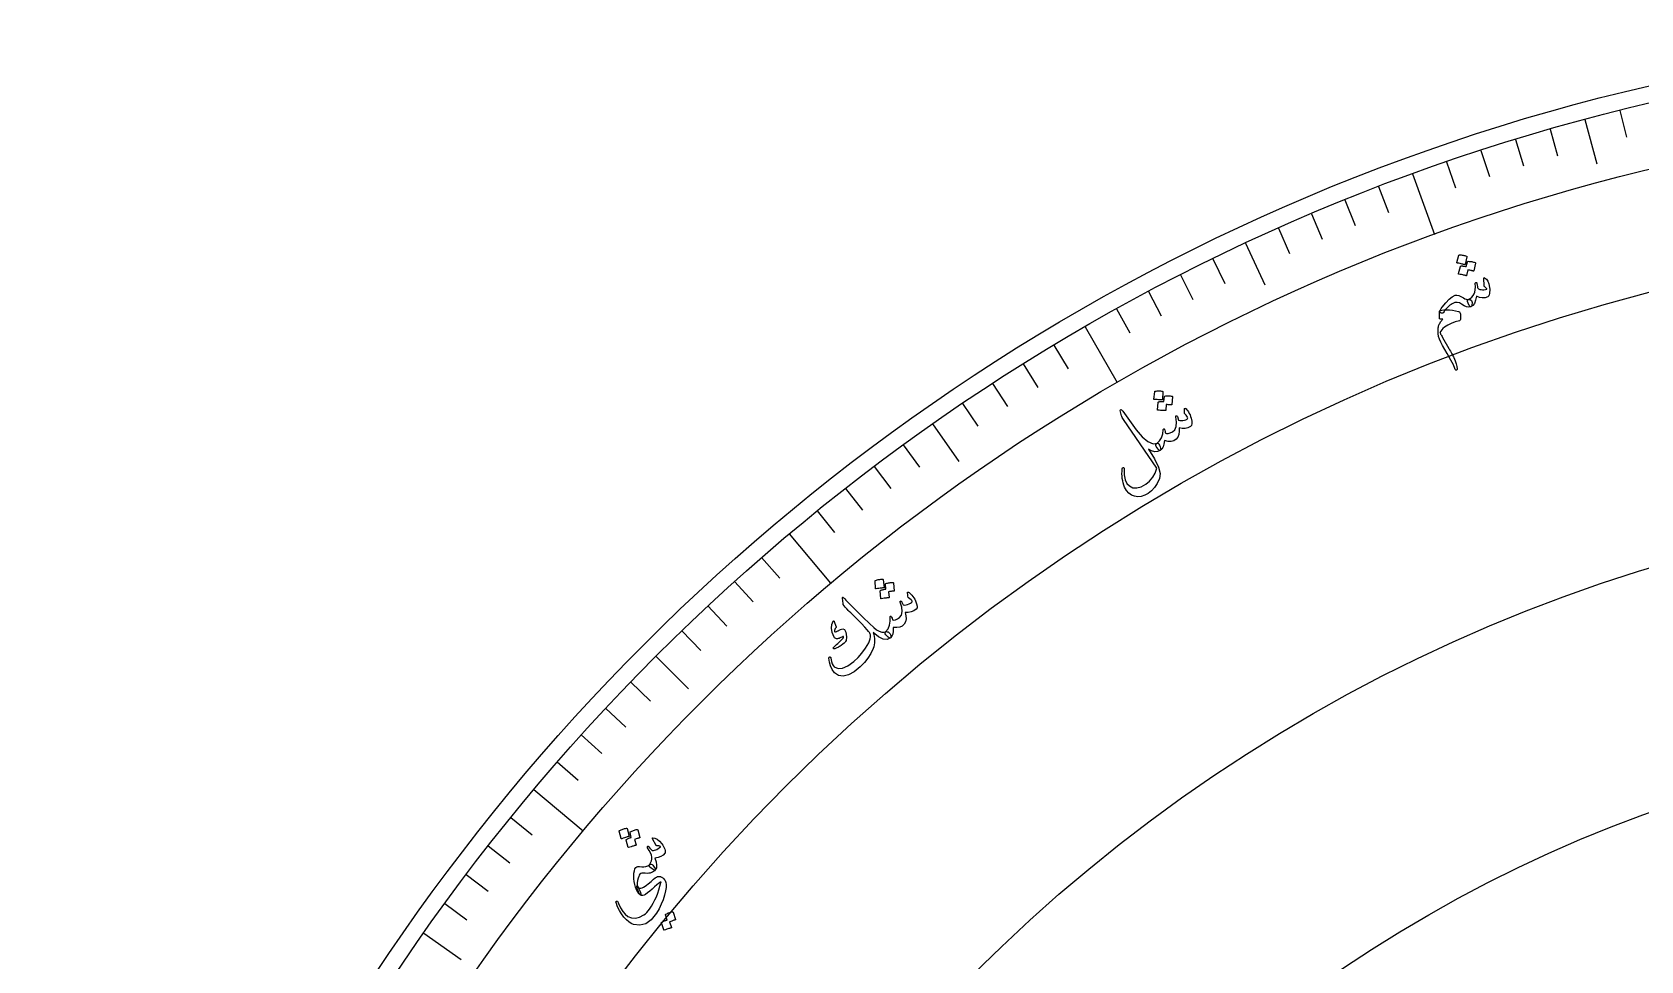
# Model space of a CAD drawing. Header units: millimetres. Extents: x -125 to 125, y -125 to 125.
# Drawn here: x -125 to -28.7, y 69.5 to 125 of the extents above; entities that cross this region are included whole.
import ezdxf

# ---------------------------------------------------------------- set-up
doc = ezdxf.new("R2010")
doc.units = ezdxf.units.MM
for name, color, linetype in [('CUT_OUTER', 1, 'Continuous'), ('ENGRAVE', 7, 'Continuous'), ('ENGRAVE_FINE', 8, 'Continuous'), ('TEXT', 5, 'Continuous')]:
    doc.layers.add(name, color=color, linetype=linetype)

msp = doc.modelspace()

# ---------------------------------------------------------------- linework, layer by layer
at = {"layer": 'CUT_OUTER'}
msp.add_circle((0, 0), 125, dxfattribs=at)
at = {"layer": 'ENGRAVE'}
for points in [[(-32.0936, 119.7748), (-31.3818, 117.1185)], [(-42.4105, 116.5219), (-41.0937, 112.9041)], [(-52.4047, 112.3822), (-51.2425, 109.8898)], [(-62, 107.3872), (-60.075, 104.053)], [(-71.1235, 101.5749), (-69.5461, 99.3222)], [(-79.7057, 94.9895), (-77.2309, 92.0402)], [(-87.6812, 87.6812), (-85.7367, 85.7367)], [(-94.9895, 79.7057), (-92.0402, 77.2309)], [(-101.5749, 71.1235), (-99.3222, 69.5461)]]:
    msp.add_lwpolyline(points, dxfattribs=at)
for radius in [124, 120.15, 113, 83.25]:
    msp.add_circle((0, 0), radius, dxfattribs=at)
at = {"layer": 'ENGRAVE_FINE'}
for points in [[(-29.9983, 120.3167), (-29.5991, 118.7157)], [(-36.2541, 118.5818), (-35.7717, 117.0039)], [(-34.179, 119.1965), (-33.7242, 117.6104)], [(-38.3181, 117.931), (-37.8082, 116.3618)], [(-40.3705, 117.2443), (-39.8333, 115.6842)], [(-44.4376, 115.764), (-43.8463, 114.2236)], [(-46.4512, 114.9708), (-45.8331, 113.4409)], [(-48.4507, 114.1426), (-47.806, 112.6238)], [(-50.4353, 113.2796), (-49.7642, 111.7723)], [(-54.358, 111.4505), (-53.6347, 109.9675)], [(-56.2948, 110.4848), (-55.5457, 109.0146)], [(-58.2145, 109.4855), (-57.4398, 108.0286)], [(-60.1164, 108.4528), (-59.3165, 107.0097)], [(-63.8647, 106.2887), (-63.0149, 104.8744)], [(-65.71, 105.158), (-64.8356, 103.7587)], [(-67.5352, 103.9952), (-66.6366, 102.6113)], [(-69.3399, 102.8007), (-68.4173, 101.4327)], [(-72.8854, 100.3181), (-71.9155, 98.9832)], [(-74.6251, 99.0308), (-73.6321, 97.7131)], [(-76.342, 97.7133), (-75.3262, 96.4131)], [(-78.0357, 96.3661), (-76.9973, 95.0838)], [(-81.3513, 93.584), (-80.2688, 92.3387)], [(-82.9722, 92.15), (-81.8681, 90.9238)], [(-84.5678, 90.6879), (-83.4425, 89.4811)], [(-86.1376, 89.1981), (-84.9915, 88.0112)], [(-89.1981, 86.1376), (-88.0112, 84.9915)], [(-90.6879, 84.5678), (-89.4811, 83.4425)], [(-92.15, 82.9722), (-90.9238, 81.8681)], [(-93.584, 81.3513), (-92.3387, 80.2688)], [(-96.3661, 78.0357), (-95.0838, 76.9973)], [(-97.7133, 76.342), (-96.4131, 75.3262)], [(-99.0308, 74.6251), (-97.7131, 73.6321)], [(-100.3181, 72.8854), (-98.9832, 71.9155)]]:
    msp.add_lwpolyline(points, dxfattribs=at)
msp.add_circle((0, 0), 97.125, dxfattribs=at)
at = {"layer": 'TEXT'}
for points in [[(-39.6355, 111.6571), (-39.6314, 111.6654), (-39.624, 111.6721), (-39.6133, 111.6773), (-39.5993, 111.6809), (-39.5441, 111.6802), (-39.4899, 111.6772), (-39.4366, 111.6717), (-39.3842, 111.6639), (-39.3323, 111.6534), (-39.2804, 111.6402), (-39.2287, 111.6242), (-39.1771, 111.6054), (-39.163, 111.597), (-39.1541, 111.5875), (-39.1504, 111.5769), (-39.1518, 111.5651), (-39.2587, 111.1116), (-39.2649, 111.1018), (-39.2758, 111.0973), (-39.2913, 111.098), (-39.3114, 111.1039), (-39.3287, 111.1087), (-39.3558, 111.1155), (-39.3926, 111.1244), (-39.4391, 111.1353), (-39.496, 111.1479), (-39.5639, 111.1621), (-39.6429, 111.1779), (-39.7328, 111.1951), (-39.7453, 111.1988), (-39.7528, 111.2044), (-39.7554, 111.2116), (-39.7531, 111.2207)], [(-39.1153, 111.2715), (-39.1113, 111.2798), (-39.1039, 111.2865), (-39.0933, 111.2916), (-39.0793, 111.2952), (-39.0243, 111.2943), (-38.9703, 111.291), (-38.9172, 111.2853), (-38.865, 111.2772), (-38.8134, 111.2665), (-38.7618, 111.2531), (-38.7103, 111.2369), (-38.6589, 111.2179), (-38.6477, 111.2105), (-38.6406, 111.201), (-38.6376, 111.1894), (-38.6387, 111.1757), (-38.7459, 110.7229), (-38.7506, 110.7158), (-38.7602, 110.7124), (-38.7745, 110.7129), (-38.7935, 110.7172), (-38.8062, 110.7202), (-38.8259, 110.7249), (-38.8528, 110.7312), (-38.8868, 110.7391), (-38.9278, 110.7483), (-38.9757, 110.7585), (-39.0306, 110.7696), (-39.0923, 110.7817), (-39.1678, 110.4484), (-39.174, 110.4387), (-39.1848, 110.4342), (-39.2002, 110.4349), (-39.2202, 110.4407), (-39.2375, 110.4456), (-39.2644, 110.4524), (-39.3011, 110.4613), (-39.3474, 110.4722), (-39.4041, 110.4849), (-39.4717, 110.4991), (-39.5503, 110.5149), (-39.6398, 110.5321), (-39.6501, 110.5367), (-39.6561, 110.5428), (-39.6578, 110.5504), (-39.6552, 110.5595), (-39.5393, 110.9956), (-39.5354, 111.0038), (-39.528, 111.0106), (-39.5174, 111.0157), (-39.5034, 111.0193), (-39.4646, 111.0189), (-39.4257, 111.0175), (-39.3869, 111.015), (-39.348, 111.0115), (-39.3094, 111.0066), (-39.2711, 110.9997), (-39.2332, 110.9911), (-39.1958, 110.9805)], [(-38.1305, 110.2812), (-38.129, 110.3036), (-38.1222, 110.3168), (-38.1103, 110.3209), (-38.0932, 110.3159), (-37.9856, 110.2363), (-37.8998, 110.1124), (-37.8358, 109.944), (-37.7933, 109.7315), (-37.7853, 109.6363), (-37.7847, 109.5447), (-37.7914, 109.4567), (-37.8054, 109.3724), (-37.8256, 109.2954), (-37.8479, 109.2362), (-37.8721, 109.1946), (-37.8985, 109.1708), (-38.0628, 109.1184), (-38.2319, 109.1065), (-38.4058, 109.135), (-38.5846, 109.2039), (-38.6326, 108.9642), (-38.7038, 108.7797), (-38.7984, 108.6505), (-38.9166, 108.5763), (-38.9373, 108.5761), (-38.9607, 108.5893), (-38.9869, 108.6159), (-39.0159, 108.6558), (-39.0862, 108.79), (-39.1192, 108.8943), (-39.115, 108.9688), (-39.0734, 109.0136), (-38.9533, 109.0815), (-38.8538, 109.1591), (-38.7746, 109.2465), (-38.7159, 109.3436), (-38.6757, 109.4588), (-38.6522, 109.6002), (-38.6452, 109.7678), (-38.6549, 109.9617), (-38.6531, 109.9859), (-38.6453, 110.0047), (-38.6315, 110.0181), (-38.6117, 110.0261), (-38.5892, 110.0275), (-38.5724, 110.0194), (-38.5611, 110.0018), (-38.5553, 109.9748), (-38.5415, 109.8699), (-38.5263, 109.7867), (-38.5098, 109.7251), (-38.4921, 109.6852), (-38.4669, 109.6602), (-38.4265, 109.6385), (-38.3709, 109.62), (-38.3, 109.6048), (-38.2181, 109.5968), (-38.1342, 109.5984), (-38.0481, 109.6096), (-37.9599, 109.6302), (-37.9596, 109.6303), (-37.9587, 109.6307), (-37.9571, 109.6312), (-37.955, 109.6319), (-37.9532, 109.6377), (-37.956, 109.6466), (-37.9633, 109.6588), (-37.9751, 109.6741), (-37.994, 109.6935), (-38.0229, 109.7177), (-38.0615, 109.7466), (-38.1101, 109.7803), (-38.1187, 109.7865), (-38.1249, 109.7956), (-38.1288, 109.8076), (-38.1302, 109.8225)], [(-39.8556, 109.2686), (-39.7605, 109.2816), (-39.6448, 109.2588), (-39.5087, 109.2), (-39.3523, 109.1053), (-39.2712, 109.0566), (-39.2001, 109.0243), (-39.139, 109.0082), (-39.0879, 109.0084), (-38.9649, 109.0051), (-38.8845, 108.9468), (-38.8465, 108.8337), (-38.8507, 108.6657), (-38.8588, 108.634), (-38.8749, 108.6077), (-38.899, 108.5867), (-38.9311, 108.5711), (-39.0552, 108.5485), (-39.1867, 108.5669), (-39.3257, 108.6264), (-39.4723, 108.727), (-39.6006, 108.8063), (-39.7357, 108.8385), (-39.8777, 108.8233), (-40.0263, 108.7608), (-40.0998, 108.7172), (-40.17, 108.6693), (-40.2368, 108.617), (-40.3003, 108.5605), (-40.3598, 108.4998), (-40.4147, 108.4353), (-40.4651, 108.3669), (-40.5109, 108.2947), (-40.5546, 108.2377), (-40.6, 108.2035), (-40.647, 108.192), (-40.6958, 108.2033), (-40.7411, 108.228), (-40.7709, 108.2536), (-40.7854, 108.2802), (-40.7845, 108.3078), (-40.769, 108.346), (-40.7381, 108.3997), (-40.6916, 108.4688), (-40.6296, 108.5534), (-40.4135, 108.8219), (-40.2121, 109.0306), (-40.0261, 109.1795), (-39.8556, 109.2686)], [(-40.8009, 107.9155), (-40.8013, 108.0725), (-40.7961, 108.1931), (-40.7853, 108.2772), (-40.7689, 108.3247), (-40.7269, 108.3543), (-40.6469, 108.3761), (-40.529, 108.3899), (-40.3733, 108.3957), (-40.191, 108.3905), (-40.0098, 108.3708), (-39.8297, 108.3368), (-39.6507, 108.2884), (-39.6026, 108.2668), (-39.5679, 108.2335), (-39.5467, 108.1884), (-39.5388, 108.1315), (-39.5357, 108.0728), (-39.5336, 108.0207), (-39.5325, 107.9751), (-39.5325, 107.9359), (-39.5329, 107.9038), (-39.5334, 107.8792), (-39.534, 107.8622), (-39.5346, 107.8527), (-39.5407, 107.8075), (-39.5529, 107.7732), (-39.571, 107.7497), (-39.5952, 107.737), (-39.8521, 107.668), (-40.0863, 107.5814), (-40.2976, 107.4773), (-40.4859, 107.3558), (-40.5837, 107.2789), (-40.6626, 107.2007), (-40.7225, 107.1213), (-40.7636, 107.0408), (-40.7608, 107.0289), (-40.7531, 107.0096), (-40.7405, 106.9828), (-40.7231, 106.9486), (-40.7007, 106.9069), (-40.6735, 106.8577), (-40.6415, 106.801), (-40.6045, 106.7369), (-40.2404, 106.0912), (-40.1883, 106.0014), (-40.1402, 105.9174), (-40.0959, 105.8391), (-40.0555, 105.7666), (-40.0194, 105.7001), (-39.988, 105.6397), (-39.9613, 105.5855), (-39.9393, 105.5375), (-39.8595, 105.3487), (-39.7997, 105.1722), (-39.76, 105.0083), (-39.7402, 104.8568), (-39.7435, 104.8269), (-39.7521, 104.8039), (-39.766, 104.788), (-39.7852, 104.779), (-39.8145, 104.7792), (-39.8403, 104.798), (-39.8626, 104.8355), (-39.8812, 104.8916), (-39.9607, 105.0971), (-40.1098, 105.3941), (-40.3288, 105.7825), (-40.6184, 106.2621), (-40.721, 106.4536), (-40.7977, 106.6356), (-40.8485, 106.8082), (-40.8732, 106.9714), (-40.8772, 107.0478), (-40.8784, 107.1206), (-40.877, 107.1901), (-40.8729, 107.256), (-40.8659, 107.3182), (-40.856, 107.3764), (-40.8431, 107.4304), (-40.8273, 107.4804), (-40.8063, 107.5288), (-40.7824, 107.5761), (-40.7558, 107.6225), (-40.7263, 107.6678), (-40.6945, 107.7122), (-40.6607, 107.756), (-40.6249, 107.7992), (-40.5871, 107.8417), (-40.591, 107.8429), (-40.5961, 107.8438), (-40.6024, 107.8442), (-40.6099, 107.8441), (-40.6186, 107.8436), (-40.6284, 107.8426), (-40.6395, 107.8412), (-40.6518, 107.8393), (-40.6633, 107.8404), (-40.675, 107.841), (-40.6868, 107.8411), (-40.6989, 107.8409), (-40.7112, 107.8406), (-40.724, 107.8404), (-40.7371, 107.8404), (-40.7507, 107.8406), (-40.7727, 107.8464), (-40.7884, 107.8609), (-40.7978, 107.8839), (-40.8009, 107.9155)], [(-57.8346, 103.4977), (-57.832, 103.5066), (-57.8259, 103.5145), (-57.8162, 103.5214), (-57.8029, 103.5273), (-57.7484, 103.5359), (-57.6944, 103.542), (-57.6409, 103.5456), (-57.5879, 103.5467), (-57.5349, 103.5451), (-57.4816, 103.5408), (-57.4279, 103.5337), (-57.3738, 103.5238), (-57.3586, 103.5179), (-57.3482, 103.51), (-57.3427, 103.5001), (-57.3421, 103.4883), (-57.3716, 103.0232), (-57.3762, 103.0125), (-57.3861, 103.0062), (-57.4015, 103.0043), (-57.4224, 103.0067), (-57.4402, 103.0086), (-57.4681, 103.0108), (-57.5058, 103.0133), (-57.5536, 103.0163), (-57.6118, 103.0192), (-57.6812, 103.0218), (-57.7617, 103.024), (-57.8533, 103.0259), (-57.8662, 103.0275), (-57.8746, 103.0317), (-57.8784, 103.0384), (-57.8776, 103.0477)], [(-57.257, 103.205), (-57.2544, 103.2138), (-57.2483, 103.2216), (-57.2386, 103.2285), (-57.2254, 103.2343), (-57.1711, 103.2427), (-57.1172, 103.2485), (-57.0639, 103.2518), (-57.0111, 103.2526), (-56.9583, 103.2508), (-56.9052, 103.2462), (-56.8517, 103.2388), (-56.7978, 103.2287), (-56.7855, 103.2233), (-56.7769, 103.2152), (-56.772, 103.2042), (-56.7708, 103.1905), (-56.8007, 102.7261), (-56.8042, 102.7183), (-56.813, 102.7134), (-56.8272, 102.7114), (-56.8467, 102.7124), (-56.8597, 102.7134), (-56.88, 102.7147), (-56.9075, 102.7164), (-56.9424, 102.7185), (-56.9844, 102.7206), (-57.0334, 102.7226), (-57.0893, 102.7243), (-57.1523, 102.7259), (-57.1709, 102.3846), (-57.1754, 102.374), (-57.1853, 102.3677), (-57.2006, 102.3658), (-57.2213, 102.3682), (-57.2392, 102.3701), (-57.2669, 102.3723), (-57.3045, 102.375), (-57.352, 102.3779), (-57.4101, 102.3809), (-57.4791, 102.3836), (-57.5593, 102.3859), (-57.6505, 102.3879), (-57.6614, 102.3906), (-57.6683, 102.3956), (-57.6713, 102.4028), (-57.6702, 102.4123), (-57.629, 102.8617), (-57.6265, 102.8705), (-57.6204, 102.8783), (-57.6107, 102.8852), (-57.5976, 102.8911), (-57.5592, 102.8972), (-57.5207, 102.9024), (-57.4819, 102.9064), (-57.443, 102.9095), (-57.404, 102.9111), (-57.3652, 102.9108), (-57.3263, 102.9086), (-57.2876, 102.9046)], [(-58.9458, 101.2238), (-58.587, 100.7907), (-58.2495, 100.5121), (-57.9334, 100.3879), (-57.6381, 100.4179), (-57.6102, 100.4041), (-57.5795, 100.3623), (-57.546, 100.2922), (-57.5096, 100.1941), (-57.4842, 100.115), (-57.4736, 100.0541), (-57.4779, 100.0115), (-57.497, 99.987), (-57.6613, 99.9222), (-57.8347, 99.9114), (-58.0175, 99.9546), (-58.2098, 100.0518), (-57.8424, 99.4743), (-57.6093, 98.9919), (-57.5098, 98.6049), (-57.5434, 98.3132), (-57.6902, 98.012), (-57.8516, 97.762), (-58.0281, 97.5632), (-58.22, 97.4154), (-58.4329, 97.3033), (-58.6402, 97.2368), (-58.8423, 97.2161), (-59.0393, 97.2412), (-59.2223, 97.3119), (-59.3824, 97.4282), (-59.5194, 97.5902), (-59.6332, 97.7981), (-59.6799, 97.9178), (-59.7186, 98.0422), (-59.7494, 98.1715), (-59.7722, 98.3057), (-59.7867, 98.4448), (-59.7926, 98.5892), (-59.7899, 98.7387), (-59.7785, 98.8934), (-59.7739, 98.912), (-59.7663, 98.9279), (-59.7556, 98.9411), (-59.7418, 98.9517), (-59.7284, 98.9575), (-59.7147, 98.959), (-59.7007, 98.9562), (-59.6863, 98.9491), (-59.6737, 98.9375), (-59.665, 98.9212), (-59.6602, 98.9003), (-59.6594, 98.8748), (-59.6514, 98.522), (-59.5968, 98.2356), (-59.4964, 98.0154), (-59.3505, 97.8613), (-59.1346, 97.7579), (-58.8974, 97.7417), (-58.6384, 97.8127), (-58.3573, 97.9705), (-58.1356, 98.1562), (-57.9538, 98.3775), (-57.8116, 98.6347), (-57.7088, 98.9279), (-59.6943, 101.8326), (-59.7416, 101.9021), (-59.7783, 101.9628), (-59.8046, 102.0148), (-59.8203, 102.0579), (-59.8906, 102.3756), (-59.871, 102.4177), (-59.8407, 102.4257), (-59.7995, 102.3997), (-59.7477, 102.3395)], [(-56.042, 102.4895), (-56.0357, 102.5017), (-56.0229, 102.5058), (-56.0033, 102.5018), (-55.9771, 102.4897), (-55.942, 102.464), (-55.9029, 102.4214), (-55.8598, 102.3619), (-55.8125, 102.2855), (-55.7623, 102.1968), (-55.7195, 102.1069), (-55.6842, 102.016), (-55.6563, 101.9239), (-55.6188, 101.7356), (-55.6114, 101.5896), (-55.6344, 101.4858), (-55.6877, 101.4242), (-55.8512, 101.3464), (-56.0205, 101.3071), (-56.1959, 101.3062), (-56.3774, 101.3437), (-56.3689, 101.1303), (-56.3962, 100.9447), (-56.4594, 100.7871), (-56.5584, 100.6571), (-56.6885, 100.5677), (-56.8467, 100.5242), (-57.0334, 100.5268), (-57.2487, 100.5751), (-57.2796, 100.3625), (-57.332, 100.1933), (-57.4059, 100.0673), (-57.5015, 99.9845), (-57.5302, 99.9843), (-57.5719, 100.0094), (-57.6268, 100.0598), (-57.6947, 100.1353), (-57.7503, 100.2164), (-57.7753, 100.2854), (-57.7695, 100.3424), (-57.733, 100.3872), (-57.5542, 100.5519), (-57.4259, 100.7459), (-57.3479, 100.9695), (-57.3204, 101.2229), (-57.3189, 101.2367), (-57.3153, 101.248), (-57.3096, 101.2568), (-57.3016, 101.2631), (-57.2903, 101.268), (-57.2789, 101.2701), (-57.2673, 101.2692), (-57.2555, 101.2655), (-57.2377, 101.2437), (-57.2243, 101.1972), (-57.2154, 101.1258), (-57.211, 101.0297), (-57.1289, 101.0003), (-57.0278, 101.0014), (-56.908, 101.0331), (-56.7691, 101.0952), (-56.6238, 101.2222), (-56.5427, 101.4156), (-56.5256, 101.6758), (-56.5724, 102.003), (-56.575, 102.0196), (-56.5742, 102.0329), (-56.5701, 102.0429), (-56.5627, 102.0496), (-56.5494, 102.0556), (-56.5365, 102.0583), (-56.524, 102.0578), (-56.512, 102.0541), (-56.5001, 102.046), (-56.4904, 102.0366), (-56.483, 102.0259), (-56.4779, 102.014), (-56.4181, 101.7993), (-56.3394, 101.7817), (-56.2531, 101.7756), (-56.1592, 101.7811), (-56.0577, 101.798), (-55.9642, 101.824), (-55.8989, 101.8543), (-55.8617, 101.8891), (-55.8527, 101.9282), (-55.867, 101.9726), (-55.9026, 102.0274), (-55.9593, 102.0927), (-56.0373, 102.1684), (-56.0466, 102.1968), (-56.0505, 102.2598), (-56.049, 102.3573), (-56.042, 102.4895)], [(-74.5647, 92.1777), (-74.5636, 92.1869), (-74.5589, 92.1957), (-74.5505, 92.2041), (-74.5384, 92.2122), (-74.4862, 92.23), (-74.434, 92.2452), (-74.3819, 92.2578), (-74.3298, 92.2678), (-74.2774, 92.2753), (-74.2241, 92.28), (-74.17, 92.2822), (-74.115, 92.2816), (-74.0989, 92.2784), (-74.0874, 92.2724), (-74.0803, 92.2636), (-74.0777, 92.252), (-74.0278, 91.7887), (-74.0305, 91.7774), (-74.0393, 91.7695), (-74.0541, 91.765), (-74.075, 91.7638), (-74.093, 91.7626), (-74.1208, 91.7601), (-74.1584, 91.7562), (-74.206, 91.7509), (-74.2639, 91.7439), (-74.3327, 91.7347), (-74.4124, 91.7232), (-74.5029, 91.7095), (-74.516, 91.7089), (-74.5249, 91.7116), (-74.5298, 91.7176), (-74.5306, 91.727)], [(-73.9458, 91.9873), (-73.9447, 91.9964), (-73.94, 92.0052), (-73.9316, 92.0135), (-73.9196, 92.0216), (-73.8674, 92.039), (-73.8154, 92.0539), (-73.7634, 92.0662), (-73.7115, 92.076), (-73.6592, 92.0831), (-73.606, 92.0876), (-73.5521, 92.0894), (-73.4972, 92.0886), (-73.4842, 92.0854), (-73.4744, 92.0788), (-73.4677, 92.0689), (-73.4642, 92.0556), (-73.4148, 91.5928), (-73.4169, 91.5845), (-73.4248, 91.5782), (-73.4384, 91.5739), (-73.4578, 91.5715), (-73.4708, 91.5702), (-73.491, 91.5681), (-73.5184, 91.5651), (-73.5531, 91.5612), (-73.5949, 91.5562), (-73.6435, 91.5498), (-73.6989, 91.5421), (-73.7612, 91.5329), (-73.7216, 91.1934), (-73.7242, 91.1822), (-73.7329, 91.1743), (-73.7477, 91.1698), (-73.7686, 91.1687), (-73.7864, 91.1675), (-73.8141, 91.165), (-73.8517, 91.1612), (-73.899, 91.1561), (-73.9567, 91.1492), (-74.0252, 91.1401), (-74.1046, 91.1288), (-74.1948, 91.1152), (-74.206, 91.1161), (-74.2137, 91.1198), (-74.2178, 91.1264), (-74.2184, 91.1359), (-74.2541, 91.5858), (-74.2531, 91.5949), (-74.2484, 91.6037), (-74.2401, 91.6121), (-74.2281, 91.6202), (-74.1913, 91.6327), (-74.1542, 91.6443), (-74.1167, 91.6549), (-74.0789, 91.6645), (-74.0408, 91.6727), (-74.0024, 91.679), (-73.9638, 91.6835), (-73.9249, 91.686)], [(-72.6269, 91.4884), (-72.6228, 91.5016), (-72.6108, 91.5078), (-72.5909, 91.5071), (-72.563, 91.4996), (-72.5241, 91.4803), (-72.4783, 91.4449), (-72.4257, 91.3936), (-72.3662, 91.3263), (-72.3016, 91.2474), (-72.2442, 91.1662), (-72.1939, 91.0825), (-72.1508, 90.9965), (-72.0818, 90.8173), (-72.0498, 90.6747), (-72.0548, 90.5685), (-72.0969, 90.4987), (-72.2448, 90.3943), (-72.405, 90.3268), (-72.5777, 90.2962), (-72.763, 90.3023), (-72.7184, 90.0934), (-72.7138, 89.9059), (-72.7492, 89.7398), (-72.8248, 89.595), (-72.9377, 89.4848), (-73.0864, 89.4151), (-73.2707, 89.3859), (-73.4911, 89.397), (-73.4855, 89.1822), (-73.5084, 89.0066), (-73.5598, 88.8699), (-73.64, 88.772), (-73.6682, 88.767), (-73.7136, 88.7846), (-73.7762, 88.8249), (-73.856, 88.8878), (-73.9246, 88.9583), (-73.9609, 89.0221), (-73.9649, 89.0792), (-73.9365, 89.1295), (-73.7882, 89.3222), (-73.6947, 89.5352), (-73.6559, 89.7688), (-73.6717, 90.0232), (-73.6726, 90.037), (-73.671, 90.0488), (-73.6668, 90.0584), (-73.6601, 90.066), (-73.6498, 90.0728), (-73.6388, 90.0767), (-73.6273, 90.0779), (-73.615, 90.0762), (-73.5937, 90.0578), (-73.5727, 90.0142), (-73.5518, 89.9454), (-73.5312, 89.8514), (-73.4452, 89.8363), (-73.3458, 89.8546), (-73.2331, 89.9061), (-73.1068, 89.991), (-72.9852, 90.1407), (-72.9381, 90.3451), (-72.9654, 90.6045), (-73.067, 90.9189), (-73.0724, 90.9349), (-73.0739, 90.9481), (-73.0716, 90.9587), (-73.0654, 90.9665), (-73.0533, 90.9747), (-73.041, 90.9795), (-73.0286, 90.9812), (-73.0162, 90.9796), (-73.0031, 90.9736), (-72.992, 90.966), (-72.9829, 90.9567), (-72.9758, 90.9458), (-72.8804, 90.7444), (-72.7998, 90.7405), (-72.7137, 90.7491), (-72.6221, 90.7704), (-72.525, 90.8043), (-72.4373, 90.8458), (-72.3781, 90.8868), (-72.3473, 90.9273), (-72.3451, 90.9675), (-72.3668, 91.0087), (-72.4111, 91.0567), (-72.4781, 91.1114), (-72.5678, 91.1728), (-72.5818, 91.1992), (-72.5963, 91.2606), (-72.6114, 91.357), (-72.6269, 91.4884)], [(-76.5115, 91.1418), (-76.5133, 91.1845), (-76.5035, 91.2041), (-76.4821, 91.2007), (-76.449, 91.1741), (-76.4218, 91.147), (-76.3773, 91.102), (-76.3157, 91.039), (-76.2368, 90.9579), (-76.1405, 90.8592), (-76.0265, 90.7428), (-75.8948, 90.6088), (-75.7454, 90.4573), (-75.2753, 89.9855), (-74.9079, 89.6287), (-74.6433, 89.387), (-74.481, 89.2607), (-74.3164, 89.1749), (-74.1701, 89.125), (-74.0422, 89.111), (-73.9326, 89.1328), (-73.8838, 89.1464), (-73.8364, 89.1455), (-73.7902, 89.1301), (-73.7455, 89.1002), (-73.705, 89.0608), (-73.6717, 89.0171), (-73.6457, 88.9692), (-73.627, 88.9169), (-73.6162, 88.8672), (-73.6141, 88.827), (-73.6207, 88.7964), (-73.636, 88.7753), (-73.8454, 88.6747), (-74.0876, 88.6932), (-74.3633, 88.8306), (-74.6723, 89.0873), (-74.643, 88.9792), (-74.6214, 88.8622), (-74.6072, 88.7363), (-74.6005, 88.6015), (-74.6037, 88.4757), (-74.617, 88.3581), (-74.6404, 88.2488), (-74.674, 88.1476), (-74.8176, 87.8462), (-74.9948, 87.5625), (-75.2057, 87.2963), (-75.4504, 87.0473), (-75.819, 86.747), (-76.1573, 86.5602), (-76.4663, 86.4872), (-76.7465, 86.5286), (-76.8176, 86.5613), (-76.8811, 86.599), (-76.937, 86.6417), (-76.9854, 86.6893), (-77.1282, 86.8895), (-77.2323, 87.1016), (-77.2974, 87.3257), (-77.3235, 87.5619), (-77.3222, 87.5811), (-77.3175, 87.5982), (-77.3092, 87.6133), (-77.2973, 87.6263), (-77.2851, 87.634), (-77.2719, 87.6367), (-77.2576, 87.6342), (-77.2423, 87.6266), (-77.2312, 87.6145), (-77.2222, 87.5979), (-77.2153, 87.5769), (-77.2105, 87.5514), (-77.1754, 87.3673), (-77.1316, 87.2217), (-77.0795, 87.1146), (-77.019, 87.0457), (-76.7823, 86.9433), (-76.5056, 86.9619), (-76.1885, 87.101), (-75.8302, 87.3601), (-75.5835, 87.5937), (-75.3542, 87.8578), (-75.1421, 88.1524), (-74.947, 88.4778), (-74.8935, 88.5988), (-74.8585, 88.7199), (-74.842, 88.8414), (-74.8442, 88.9631), (-74.8528, 89.0018), (-74.8735, 89.048), (-74.9064, 89.1017), (-74.9515, 89.1629), (-75.0337, 89.2606), (-75.1786, 89.4169), (-75.3863, 89.6317), (-75.657, 89.9048), (-75.7992, 90.0472), (-75.922, 90.17), (-76.0254, 90.2733), (-76.1095, 90.3571), (-76.1745, 90.4219), (-76.221, 90.4681), (-76.2489, 90.4959), (-76.2582, 90.5051), (-76.3524, 90.6021), (-76.4212, 90.6884), (-76.4647, 90.764), (-76.4827, 90.8289)], [(-77.0662, 89.7773), (-77.0579, 89.7827), (-77.0489, 89.7853), (-77.0392, 89.7851), (-77.0289, 89.7821), (-77.0221, 89.7773), (-77.016, 89.7711), (-77.0104, 89.7636), (-77.0054, 89.7547), (-76.9107, 89.4755), (-76.9027, 89.4457), (-76.8995, 89.4204), (-76.901, 89.3995), (-76.9072, 89.3831), (-76.945, 89.3263), (-76.9716, 89.2715), (-76.9869, 89.2187), (-76.991, 89.1678), (-76.9842, 89.149), (-76.9637, 89.1403), (-76.9295, 89.1416), (-76.8816, 89.1531), (-76.8529, 89.1646), (-76.824, 89.1773), (-76.7947, 89.191), (-76.765, 89.2059), (-76.7348, 89.2221), (-76.7038, 89.2398), (-76.672, 89.2591), (-76.6393, 89.2799), (-76.5032, 89.3248), (-76.3982, 89.2673), (-76.3242, 89.1077), (-76.2807, 88.8463), (-76.2797, 88.7583), (-76.2872, 88.6825), (-76.3034, 88.6187), (-76.3283, 88.5671), (-76.3642, 88.5204), (-76.4214, 88.4646), (-76.4999, 88.3997), (-76.5997, 88.3256), (-76.6514, 88.2888), (-76.702, 88.2556), (-76.7514, 88.2259), (-76.7996, 88.1997), (-76.846, 88.1764), (-76.89, 88.1553), (-76.9314, 88.1362), (-76.9705, 88.1192), (-76.9984, 88.1132), (-77.0223, 88.1134), (-77.042, 88.1197), (-77.0577, 88.1321), (-77.0686, 88.1496), (-77.0708, 88.1669), (-77.0643, 88.1842), (-77.0491, 88.2013), (-76.9977, 88.2526), (-76.9385, 88.3098), (-76.8715, 88.3728), (-76.7967, 88.4417), (-76.6569, 88.5701), (-76.5522, 88.6756), (-76.4826, 88.7581), (-76.4483, 88.8179), (-76.4459, 88.8281), (-76.4477, 88.8372), (-76.4538, 88.8452), (-76.464, 88.8521), (-76.4723, 88.8547), (-76.4831, 88.8544), (-76.4965, 88.8509), (-76.5124, 88.8445), (-76.6503, 88.7733), (-76.7098, 88.7457), (-76.7659, 88.7279), (-76.8184, 88.72), (-76.8675, 88.7219), (-76.9161, 88.7318), (-76.9563, 88.7508), (-76.9879, 88.7788), (-77.0111, 88.816), (-77.13, 89.0988), (-77.1788, 89.3534), (-77.1576, 89.5796), (-77.0662, 89.7773)], [(-89.8718, 77.2097), (-89.8724, 77.2189), (-89.8693, 77.2284), (-89.8626, 77.2382), (-89.8522, 77.2483), (-89.804, 77.2752), (-89.7554, 77.2995), (-89.7064, 77.3212), (-89.6571, 77.3405), (-89.6068, 77.3572), (-89.5553, 77.3715), (-89.5024, 77.3833), (-89.4483, 77.3926), (-89.4319, 77.3923), (-89.4195, 77.3885), (-89.4109, 77.3811), (-89.4063, 77.3702), (-89.2738, 76.9235), (-89.2744, 76.9119), (-89.2815, 76.9026), (-89.2953, 76.8955), (-89.3157, 76.8906), (-89.3331, 76.8862), (-89.36, 76.8787), (-89.3963, 76.8681), (-89.4421, 76.8544), (-89.4978, 76.8371), (-89.5638, 76.8157), (-89.6401, 76.7901), (-89.7267, 76.7604), (-89.7394, 76.7575), (-89.7487, 76.7585), (-89.7546, 76.7635), (-89.7571, 76.7725)], [(-89.2288, 77.1335), (-89.2294, 77.1427), (-89.2264, 77.1521), (-89.2196, 77.1619), (-89.2093, 77.1719), (-89.1611, 77.1985), (-89.1126, 77.2224), (-89.0637, 77.2439), (-89.0144, 77.2628), (-88.9643, 77.2792), (-88.9128, 77.2932), (-88.8601, 77.3047), (-88.806, 77.3137), (-88.7927, 77.3129), (-88.7818, 77.3082), (-88.7734, 77.2996), (-88.7676, 77.2871), (-88.6356, 76.8409), (-88.6362, 76.8324), (-88.6428, 76.8248), (-88.6555, 76.8181), (-88.6741, 76.8123), (-88.6866, 76.8087), (-88.7061, 76.8029), (-88.7325, 76.7951), (-88.766, 76.785), (-88.8061, 76.7726), (-88.8528, 76.7576), (-88.9059, 76.74), (-88.9655, 76.7198), (-88.8654, 76.3931), (-88.8659, 76.3816), (-88.8731, 76.3723), (-88.8868, 76.3652), (-88.9071, 76.3604), (-88.9245, 76.356), (-88.9513, 76.3486), (-88.9875, 76.3381), (-89.0331, 76.3245), (-89.0886, 76.3074), (-89.1543, 76.2861), (-89.2304, 76.2608), (-89.3166, 76.2313), (-89.3278, 76.2301), (-89.336, 76.2324), (-89.3413, 76.2382), (-89.3436, 76.2474), (-89.4597, 76.6834), (-89.4604, 76.6925), (-89.4573, 76.702), (-89.4507, 76.7118), (-89.4403, 76.7218), (-89.4064, 76.7408), (-89.372, 76.7588), (-89.3371, 76.776), (-89.3016, 76.7922), (-89.2656, 76.8071), (-89.229, 76.8202), (-89.1918, 76.8315), (-89.154, 76.841)], [(-87.8821, 76.7634), (-87.8919, 76.7835), (-87.8926, 76.7984), (-87.8843, 76.8079), (-87.867, 76.812), (-87.7341, 76.7964), (-87.5981, 76.7314), (-87.4588, 76.6172), (-87.3163, 76.4538), (-87.2621, 76.3752), (-87.2161, 76.296), (-87.1782, 76.2163), (-87.1484, 76.1362), (-87.1278, 76.0593), (-87.1176, 75.9968), (-87.1181, 75.9487), (-87.1291, 75.915), (-87.2457, 75.7878), (-87.3865, 75.6935), (-87.5515, 75.6318), (-87.741, 75.6028), (-87.6635, 75.3709), (-87.6337, 75.1755), (-87.6516, 75.0163), (-87.7173, 74.8932), (-87.7351, 74.8827), (-87.762, 74.8825), (-87.798, 74.8926), (-87.843, 74.9129), (-87.9706, 74.9944), (-88.0511, 75.0685), (-88.0845, 75.1353), (-88.0706, 75.1948), (-88.0002, 75.3134), (-87.9523, 75.4302), (-87.9271, 75.5454), (-87.9244, 75.6588), (-87.9467, 75.7787), (-87.9965, 75.9131), (-88.0738, 76.0621), (-88.1785, 76.2256), (-88.189, 76.2474), (-88.1916, 76.2676), (-88.1863, 76.2861), (-88.173, 76.3029), (-88.1542, 76.3153), (-88.1355, 76.3166), (-88.117, 76.307), (-88.0986, 76.2864), (-88.0345, 76.2022), (-87.98, 76.1375), (-87.9351, 76.0923), (-87.8998, 76.0665), (-87.8655, 76.0573), (-87.8197, 76.0585), (-87.7622, 76.0701), (-87.6932, 76.0921), (-87.6182, 76.1259), (-87.5461, 76.169), (-87.4769, 76.2214), (-87.4106, 76.2832), (-87.4104, 76.2834), (-87.4098, 76.2842), (-87.4087, 76.2854), (-87.4072, 76.2871), (-87.4086, 76.2929), (-87.4154, 76.2993), (-87.4278, 76.3062), (-87.4456, 76.3137), (-87.4717, 76.3211), (-87.5087, 76.3278), (-87.5567, 76.3337), (-87.6155, 76.3388), (-87.6261, 76.3399), (-87.636, 76.3447), (-87.6453, 76.3532), (-87.6539, 76.3654)], [(-88.0673, 75.1987), (-88.0077, 75.2336), (-87.9529, 75.2412), (-87.9027, 75.2215), (-87.8571, 75.1745), (-87.7804, 75.0637), (-87.7309, 74.9806), (-87.7088, 74.925), (-87.714, 74.8971), (-87.7638, 74.8487), (-87.8194, 74.8053), (-87.8809, 74.7669), (-87.9483, 74.7334), (-88.0214, 74.7082), (-88.1073, 74.6937), (-88.206, 74.6899), (-88.3176, 74.6969), (-88.4261, 74.7025), (-88.5156, 74.6944), (-88.5862, 74.6728), (-88.6377, 74.6377), (-88.675, 74.5829), (-88.7098, 74.5018), (-88.7423, 74.3944), (-88.7722, 74.2607), (-88.7922, 74.1286), (-88.7985, 74.0219), (-88.791, 73.9406), (-88.77, 73.8847), (-88.6911, 73.7591), (-88.6328, 73.6441), (-88.595, 73.5396), (-88.5778, 73.4457), (-88.5784, 73.4171), (-88.5833, 73.4005), (-88.5927, 73.3958), (-88.6064, 73.4031), (-88.689, 73.4748), (-88.7647, 73.574), (-88.8334, 73.7009), (-88.8951, 73.8553), (-88.9454, 74.0244), (-88.98, 74.195), (-88.999, 74.367), (-89.0023, 74.5406), (-88.9925, 74.7039), (-88.9684, 74.8419), (-88.93, 74.9546), (-88.8774, 75.042), (-88.8282, 75.0802), (-88.7533, 75.1009), (-88.6526, 75.104), (-88.5263, 75.0894), (-88.396, 75.0784), (-88.2761, 75.0929), (-88.1665, 75.133), (-88.0673, 75.1987)], [(-88.31, 73.4289), (-88.3905, 73.3814), (-88.4653, 73.359), (-88.5343, 73.3616), (-88.5977, 73.3892), (-88.6509, 73.4403), (-88.7013, 73.5231), (-88.7487, 73.6377), (-88.7933, 73.7841), (-88.8097, 73.8485), (-88.8195, 73.8958), (-88.8225, 73.9259), (-88.819, 73.9388), (-88.812, 73.9371), (-88.8015, 73.9276), (-88.7875, 73.9101), (-88.77, 73.8847), (-88.7241, 73.8344), (-88.6641, 73.8082), (-88.59, 73.806), (-88.5017, 73.8277), (-88.4118, 73.8655), (-88.3221, 73.9159), (-88.2327, 73.9789), (-88.1435, 74.0546), (-87.9703, 74.2138), (-87.8299, 74.3363), (-87.7227, 74.4224), (-87.6488, 74.4722), (-87.5908, 74.4975), (-87.5318, 74.5101), (-87.4717, 74.51), (-87.4106, 74.4972), (-87.3795, 74.486), (-87.3498, 74.4731), (-87.3216, 74.4584), (-87.2948, 74.4421), (-87.2693, 74.4238), (-87.2447, 74.4035), (-87.221, 74.381), (-87.1983, 74.3564), (-87.1592, 74.3088), (-87.1261, 74.2581), (-87.0991, 74.2043), (-87.0782, 74.1473), (-87.0629, 74.0193), (-87.0722, 73.8494), (-87.1059, 73.6374), (-87.1637, 73.3833), (-87.2463, 73.1099), (-87.3548, 72.8398), (-87.4891, 72.5729), (-87.6492, 72.3089), (-87.9593, 71.9208), (-88.2897, 71.6792), (-88.6418, 71.5841), (-89.0166, 71.6358), (-89.1535, 71.6983), (-89.2945, 71.7926), (-89.4398, 71.9188), (-89.5891, 72.0769), (-89.731, 72.2608), (-89.8578, 72.4673), (-89.9695, 72.6967), (-90.0659, 72.949), (-90.0681, 72.9677), (-90.0669, 72.9846), (-90.0623, 72.9995), (-90.0543, 73.0124), (-90.0422, 73.0242), (-90.0288, 73.0315), (-90.014, 73.0344), (-89.9978, 73.0329), (-89.9816, 73.0226), (-89.9628, 72.9962), (-89.9413, 72.9535), (-89.9172, 72.8947), (-89.7957, 72.63), (-89.6616, 72.4126), (-89.5152, 72.2422), (-89.3566, 72.1187), (-89.135, 72.0285), (-88.9007, 72.0134), (-88.6537, 72.0731), (-88.3937, 72.2073), (-88.3028, 72.2778), (-88.2158, 72.3595), (-88.1327, 72.4526), (-88.0534, 72.557), (-87.9397, 72.732), (-87.8348, 72.9135), (-87.7385, 73.1016), (-87.651, 73.2964), (-87.5714, 73.4981), (-87.4991, 73.7071), (-87.4341, 73.9235), (-87.3762, 74.1472), (-87.3748, 74.1494), (-87.3739, 74.1519), (-87.3735, 74.1549), (-87.3736, 74.1583), (-87.3783, 74.1627), (-87.3879, 74.1654), (-87.4023, 74.1664), (-87.4215, 74.1657), (-87.4592, 74.1467), (-87.5287, 74.0931), (-87.6301, 74.0046), (-87.7632, 73.8813), (-87.9102, 73.7459), (-88.0504, 73.6254), (-88.1836, 73.5197), (-88.31, 73.4289)], [(-87.099, 72.213), (-87.1, 72.2219), (-87.0973, 72.2312), (-87.0911, 72.2407), (-87.0813, 72.2505), (-87.0351, 72.2764), (-86.9884, 72.2998), (-86.9412, 72.3207), (-86.8935, 72.3392), (-86.8449, 72.3552), (-86.7949, 72.3688), (-86.7435, 72.3801), (-86.6908, 72.3889), (-86.6776, 72.3881), (-86.6667, 72.3835), (-86.6582, 72.3751), (-86.6519, 72.363), (-86.5043, 71.9274), (-86.5045, 71.9191), (-86.5107, 71.9116), (-86.5228, 71.9051), (-86.5409, 71.8995), (-86.5552, 71.8971), (-86.5766, 71.8918), (-86.6052, 71.8834), (-86.6408, 71.872), (-86.684, 71.8576), (-86.7353, 71.84), (-86.7945, 71.8193), (-86.8618, 71.7954), (-86.7477, 71.4552), (-86.746, 71.4425), (-86.7514, 71.4324), (-86.7638, 71.4249), (-86.7834, 71.42), (-86.8002, 71.4157), (-86.8263, 71.4085), (-86.8614, 71.3982), (-86.9057, 71.3849), (-86.9595, 71.3682), (-87.0233, 71.3474), (-87.097, 71.3226), (-87.1806, 71.2938), (-87.1915, 71.2927), (-87.1997, 71.2949), (-87.2051, 71.3005), (-87.2077, 71.3095), (-87.3436, 71.7381), (-87.3446, 71.7471), (-87.342, 71.7563), (-87.3359, 71.7659), (-87.3261, 71.7757), (-87.2886, 71.7992), (-87.2501, 71.8204), (-87.2107, 71.8391), (-87.1703, 71.8553), (-87.1293, 71.8694), (-87.0878, 71.8814), (-87.0458, 71.8915), (-87.0034, 71.8995)]]:
    msp.add_lwpolyline(points, close=True, dxfattribs=at)

doc.saveas('drawing.dxf')
